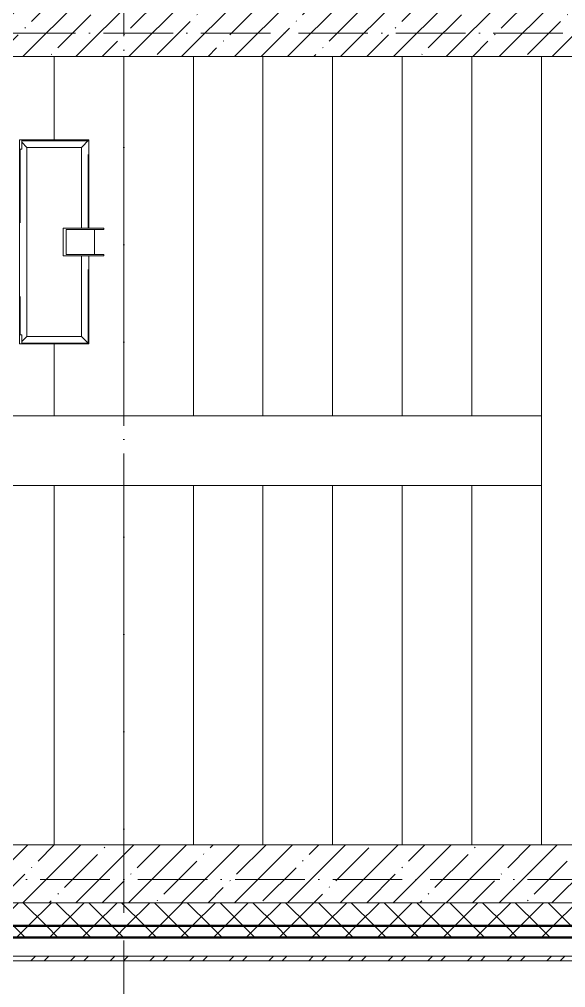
# Model space of a CAD drawing. Header units: millimetres. Extents: x -213536 to 1564669, y -45299 to 942238.
# Drawn here: x 227629 to 229983, y 456731 to 460907 of the extents above; entities that cross this region are included whole.
import ezdxf

# ---------------------------------------------------------------- set-up
doc = ezdxf.new("R2010")
doc.units = ezdxf.units.MM
doc.linetypes.add('50_200_ШТРИХ_1Т_ш5_п1_п1_', pattern=[700, 500, -100, 0, -100])
doc.linetypes.add('Штрих', pattern=[635, 317.5, -317.5])
for name, color, linetype, lineweight in [('A-GENM-____-HDLN', 7, 'Штрих', 9), ('A-GENM-____-OTLN', 7, 'Continuous', 9), ('A-WALL-____-MCUT-1', 7, 'Continuous', 9), ('A-WALL-____-MCUT-2', 7, 'Continuous', 50), ('A-WALL-____-MCUT-3', 7, 'Continuous', 9), ('A-WALL-____-PATT-1', 7, 'Continuous', 9), ('A-WALL-FNSH-MCUT-1', 7, 'Continuous', 9), ('S-GRID-____-OTLN-1', 7, '50_200_ШТРИХ_1Т_ш5_п1_п1_', 9), ('S-STRS-____-OTLN-1', 7, 'Continuous', 9)]:
    doc.layers.add(name, color=color, linetype=linetype, lineweight=lineweight)
pattern_1 = [(45, (142429.06, 459015.94), (-70.71068, 70.71068), []), (135, (142429.06, 459015.94), (-70.71068, -70.71068), [])]
pattern_2 = [(45, (142429.06, 459015.94), (-114.04925, 114.04925), []), (45, (142543.1, 459015.94), (-114.04925, 114.04925), [201.612, -40.322, 3.353, -36.97])]

# ---------------------------------------------------------------- blocks, each defined once
blk = doc.blocks.new('ОМ_Труба_ГОСТ 8639-82 - ОМ_Труба_ГОСТ 8639-82-26350154-АР1_План отверстий 3 этажа в осях 1-64_А-ГГ')
at = {"layer": 'A-GENM-____-OTLN'}
for p, q in [((19689.1, 44821), (19689.1, 44941)), ((19689.1, 44941), (19864.1, 44941)), ((19864.1, 44941), (19864.1, 44935)), ((19864.1, 44935), (19701.2, 44935)), ((19701.2, 44935), (19701.2, 44827)), ((19824, 44935), (19824, 44827)), ((19864.1, 44821), (19689.1, 44821)), ((19701.2, 44827), (19864.1, 44827)), ((19864.1, 44827), (19864.1, 44821))]:
    blk.add_line(p, q, dxfattribs=at)
blk = doc.blocks.new('ОМ_Уголок_ГОСТ 8509-93 - ОМ_Уголок_ГОСТ 8509-93-26349651-АР1_План отверстий 3 этажа в осях 1-64_А-ГГ')
at = {"layer": 'A-GENM-____-HDLN'}
for p, q in [((4, -4), (380, -4)), ((500, -4), (876, -4))]:
    blk.add_line(p, q, dxfattribs=at)
at = {"layer": 'A-GENM-____-OTLN'}
for p, q in [((380, 0), (0, 0)), ((32, -32), (0, 0)), ((32, -32), (380, -32)), ((880, 0), (500, 0)), ((500, -32), (848, -32)), ((880, 0), (848, -32))]:
    blk.add_line(p, q, dxfattribs=at)
blk = doc.blocks.new('ОМ_Уголок_ГОСТ 8509-93 - ОМ_Уголок_ГОСТ 8509-93-V88-АР1_План отверстий 3 этажа в осях 1-64_А-ГГ')
at = {"layer": 'A-GENM-____-HDLN'}
blk.add_line((40, -4), (840, -4), dxfattribs=at)
at = {"layer": 'A-GENM-____-OTLN'}
for p, q in [((32, -32), (10, -10)), ((32, -32), (848, -32)), ((840, 0), (40, 0)), ((870, -10), (848, -32))]:
    blk.add_line(p, q, dxfattribs=at)
blk = doc.blocks.new('ОМ_Уголок_ГОСТ 8509-93 - ОМ_Уголок_ГОСТ 8509-93-19082047-АР1_План отверстий 3 этажа в осях 1-64_А-ГГ')
at = {"layer": 'A-GENM-____-HDLN'}
blk.add_line((10, -4), (296, -4), dxfattribs=at)
at = {"layer": 'A-GENM-____-OTLN'}
for p, q in [((300, 0), (10, 0)), ((32, -32), (10, -10)), ((32, -32), (268, -32)), ((300, 0), (268, -32))]:
    blk.add_line(p, q, dxfattribs=at)
blk = doc.blocks.new('ОМ_Уголок_ГОСТ 8509-93 - ОМ_Уголок_ГОСТ 8509-93-V89-АР1_План отверстий 3 этажа в осях 1-64_А-ГГ')
at = {"layer": 'A-GENM-____-HDLN'}
blk.add_line((4, -4), (290, -4), dxfattribs=at)
at = {"layer": 'A-GENM-____-OTLN'}
for p, q in [((290, 0), (0, 0)), ((32, -32), (0, 0)), ((32, -32), (268, -32)), ((290, -10), (268, -32))]:
    blk.add_line(p, q, dxfattribs=at)
blk = doc.blocks.new('ОМ_Полоса_Трапеция прямоугольная_Прокат_ГОСТ 103-2006 - ОМ_Полоса_Трапеция прямоугольная_Прокат_ГОСТ 103-2006-19082130-АР1_План отверстий 3 этажа в осях 1-64_А-ГГ')
at = {"layer": 'A-GENM-____-OTLN'}
for p, q in [((19500, 45321), (19510, 45321)), ((19500, 45281), (19500, 45321)), ((19510, 45321), (19510, 45281)), ((19510, 45281), (19500, 45281))]:
    blk.add_line(p, q, dxfattribs=at)
blk = doc.blocks.new('ОМ_Полоса_Трапеция прямоугольная_Прокат_ГОСТ 103-2006 - ОМ_Полоса_Трапеция прямоугольная_Прокат_ГОСТ 103-2006-19082170-АР1_План отверстий 3 этажа в осях 1-64_А-ГГ')
at = {"layer": 'A-GENM-____-OTLN'}
for p, q in [((19500, 44481), (19510, 44481)), ((19500, 44441), (19500, 44481)), ((19510, 44481), (19510, 44441)), ((19510, 44441), (19500, 44441))]:
    blk.add_line(p, q, dxfattribs=at)

msp = doc.modelspace()

# ---------------------------------------------------------------- hatches: boundary and pattern name
at = {"layer": 'A-WALL-____-PATT-1'}
h = msp.add_hatch(dxfattribs=at)
h.set_pattern_fill('FP_38', color=256, style=0, pattern_type=2)
h.set_pattern_definition(pattern_2)
h.paths.add_polyline_path([(231429.1, 460747), (231429.1, 460997), (226229.1, 460997), (226229.1, 460747), (230788.6, 460747)], flags=0)
h = msp.add_hatch(dxfattribs=at)
h.set_pattern_fill('FP_38', color=256, style=0, pattern_type=2)
h.set_pattern_definition(pattern_2)
h.paths.add_polyline_path([(231429.1, 457097), (231429.1, 457347), (224829.1, 457347), (224829.1, 457097), (230788.6, 457097)], flags=0)
h = msp.add_hatch(dxfattribs=at)
h.set_pattern_fill('FP_1', color=256, style=0, pattern_type=2)
h.set_pattern_definition(pattern_1)
h.paths.add_polyline_path([(243179.1, 456997), (243679.1, 456997), (243679.1, 457097), (234654.1, 457097), (234654.1, 457091), (234579.1, 457091), (234579.1, 456997), (243160.8, 456997)], flags=0)
h.paths.add_polyline_path([(231672.3, 456997), (232779.1, 456997), (232779.1, 457091), (232704.1, 457091), (232704.1, 457097), (224829.1, 457097), (224829.1, 456997), (231429.1, 456997)], flags=0)
h.paths.add_polyline_path([(223829.1, 456997), (223829.1, 457097), (222704.1, 457097), (222704.1, 457091), (222629.1, 457091), (222629.1, 456997), (223718.7, 456997)], flags=0)
h.paths.add_polyline_path([(220829.1, 456997), (220829.1, 457091), (220754.1, 457091), (220754.1, 457097), (219704.1, 457097), (219704.1, 457091), (219629.1, 457091), (219629.1, 456997), (220183.8, 456997)], flags=0)
h.paths.add_polyline_path([(217829.1, 456997), (217829.1, 457097), (216704.1, 457097), (216704.1, 457091), (216629.1, 457091), (216629.1, 456997), (216704.1, 456997)], flags=0)
h.paths.add_polyline_path([(213429.1, 456997), (214829.1, 456997), (214829.1, 457097), (213504.1, 457097), (213504.1, 457091), (213429.1, 457091)], flags=0)
h.paths.add_polyline_path([(211346.5, 456997), (211629.1, 456997), (211629.1, 457091), (211554.1, 457091), (211554.1, 457097), (210504.1, 457097), (210504.1, 457091), (210429.1, 457091), (210429.1, 456997), (210462.8, 456997)], flags=0)
h.paths.add_polyline_path([(208629.1, 456997), (208629.1, 457097), (207504.1, 457097), (207504.1, 457091), (207429.1, 457091), (207429.1, 456997), (207504.1, 456997)], flags=0)
h.paths.add_polyline_path([(205279.1, 456997), (205629.1, 456997), (205629.1, 457091), (205554.1, 457091), (205554.1, 457097), (204504.1, 457097), (204504.1, 457091), (204429.1, 457091), (204429.1, 456997), (205160.4, 456997)], flags=0)
h.paths.add_polyline_path([(202629.1, 456997), (202629.1, 457091), (202554.1, 457091), (202554.1, 457097), (201504.1, 457097), (201504.1, 457091), (201429.1, 457091), (201429.1, 456997), (202509.2, 456997)], flags=0)
h.paths.add_polyline_path([(199629.1, 456997), (199629.1, 457091), (199554.1, 457091), (199554.1, 457097), (198504.1, 457097), (198504.1, 457091), (198429.1, 457091), (198429.1, 456997), (198974.2, 456997)], flags=0)
h.paths.add_polyline_path([(195439.3, 456997), (196629.1, 456997), (196629.1, 457091), (196554.1, 457091), (196554.1, 457097), (195504.1, 457097), (195504.1, 457091), (195429.1, 457091), (195429.1, 456997), (195435.1, 456997)], flags=0)
h.paths.add_polyline_path([(192429.1, 456997), (193629.1, 456997), (193629.1, 457091), (193554.1, 457091), (193554.1, 457097), (192504.1, 457097), (192504.1, 457091), (192429.1, 457091)], flags=0)
h.paths.add_polyline_path([(187485.7, 456997), (187629.1, 456997), (187629.1, 457091), (187554.1, 457091), (187554.1, 457097), (186504.1, 457097), (186504.1, 457091), (186429.1, 457091), (186429.1, 456997), (187279.1, 456997)], flags=0)
h.paths.add_polyline_path([(184629.1, 456997), (184629.1, 457091), (184554.1, 457091), (184554.1, 457097), (183504.1, 457097), (183504.1, 457091), (183429.1, 457091), (183429.1, 456997), (184623.1, 456997)], flags=0)
h.paths.add_polyline_path([(181299.6, 456997), (181629.1, 456997), (181629.1, 457091), (181554.1, 457091.6), (181554.1, 457097), (180229.1, 457097), (180229.1, 456997)], flags=0)
h.paths.add_polyline_path([(177764.7, 456997), (178429.1, 456997), (178429.1, 457091), (178354.1, 457091), (178354.1, 457097), (177229.1, 457097), (177229.1, 456997)], flags=0)
h.paths.add_polyline_path([(175429.1, 456997), (175429.1, 457091), (175354.1, 457091), (175354.1, 457097), (174304.1, 457097), (174304.1, 457091), (174229.1, 457091), (174229.7, 456997), (175423.1, 456997)], flags=0)
h.paths.add_polyline_path([(172429.1, 456997), (172429.1, 457091), (172354.1, 457091), (172354.1, 457097), (171229.1, 457097), (171229.1, 456997), (171578.5, 456997)], flags=0)
h.paths.add_polyline_path([(169429.1, 456997), (169429.1, 457091), (169354.1, 457091), (169354.1, 457097), (168229.1, 457097), (168229.1, 456997), (168927.3, 456997)], flags=0)
h.paths.add_polyline_path([(166429.1, 456997), (166429.1, 457091), (166354.1, 457091), (166354.1, 457097), (165304.1, 457097), (165304.1, 457091), (165229.1, 457091), (165229.1, 456997), (165392.4, 456997)], flags=0)
h.paths.add_polyline_path([(156555.1, 456997), (157429.1, 456997), (157429.1, 457091), (157354.1, 457091), (157354.1, 457097), (156304.1, 457097), (156304.1, 457091), (156229.1, 457091), (156229.1, 456997)], flags=0)
h.paths.add_polyline_path([(154787.6, 456997), (155229.1, 456997), (155229.1, 457091), (155154.1, 457091), (155154.1, 457097), (149904.1, 457097), (149904.1, 457091), (149829.1, 457091), (149829.1, 456997), (153329.1, 456997)], flags=0)
h.paths.add_polyline_path([(147717.8, 456997), (148829.1, 456997), (148829.1, 457091), (148754.1, 457091), (148754.1, 457097), (139979.1, 457097), (139979.1, 456997), (145950.3, 456997)], flags=0)
h = msp.add_hatch(dxfattribs=at)
h.set_pattern_fill('FP_1', color=256, style=0, pattern_type=2)
h.set_pattern_definition(pattern_1)
h.paths.add_polyline_path([(243679.1, 456947), (243779.1, 456947), (243779.1, 456997), (234579.1, 456997), (234579.1, 456947), (243160.8, 456947)], flags=0)
h.paths.add_polyline_path([(231672.3, 456947), (232779.1, 456947), (232779.1, 456997), (224829.1, 456997), (224829.1, 456947), (230788.6, 456947)], flags=0)
h.paths.add_polyline_path([(223718.7, 456947), (223829.1, 456947), (223829.1, 456997), (222629.1, 456997), (222629.1, 456947), (222835, 456947)], flags=0)
h.paths.add_polyline_path([(219629.1, 456947), (220829.1, 456947), (220829.1, 456997), (219629.1, 456997)], flags=0)
h.paths.add_polyline_path([(216648.9, 456947), (217829.1, 456947), (217829.1, 456997), (216629.1, 456997), (216629.1, 456947)], flags=0)
h.paths.add_polyline_path([(214829.1, 456947), (214829.1, 456997), (213429.1, 456997), (213429.1, 456947), (213997.7, 456947)], flags=0)
h.paths.add_polyline_path([(211629.1, 456947), (211629.1, 456997), (210429.1, 456997), (210429.1, 456947), (211346.5, 456947)], flags=0)
h.paths.add_polyline_path([(208629.1, 456947), (208629.1, 456997), (207429.1, 456997), (207429.1, 456947)], flags=0)
h.paths.add_polyline_path([(205629.1, 456947), (205629.1, 456997), (204429.1, 456997), (204429.1, 456947), (205160.4, 456947)], flags=0)
h.paths.add_polyline_path([(201429.1, 456947), (202629.1, 456947), (202629.1, 456997), (201429.1, 456997)], flags=0)
h.paths.add_polyline_path([(198429.1, 456947), (199629.1, 456947), (199629.1, 456997), (198429.1, 456997)], flags=0)
h.paths.add_polyline_path([(195439.3, 456947), (196629.1, 456947), (196629.1, 456997), (195429.1, 456997), (195429.1, 456947)], flags=0)
h.paths.add_polyline_path([(193629.1, 456947), (193629.1, 456997), (192429.1, 456997), (192429.1, 456947), (192788.1, 456947)], flags=0)
h.paths.add_polyline_path([(187485.7, 456947), (187629.1, 456947), (187629.1, 456997), (186429.1, 456997), (186429.1, 456947), (186602, 456947)], flags=0)
h.paths.add_polyline_path([(184629.1, 456947), (184629.1, 456997), (183429.1, 456997), (183429.1, 456947), (183950.8, 456947)], flags=0)
h.paths.add_polyline_path([(181299.6, 456947), (181629.1, 456947), (181629.1, 456997), (180229.1, 456997), (180229.1, 456947)], flags=0)
h.paths.add_polyline_path([(178429.1, 456947), (178429.1, 456997), (177229.1, 456997), (177229.1, 456947), (177764.7, 456947)], flags=0)
h.paths.add_polyline_path([(175429.1, 456947), (175429.1, 456997), (174229.1, 456997), (174229.7, 456947)], flags=0)
h.paths.add_polyline_path([(172429.1, 456947), (172429.1, 456997), (171229.1, 456997), (171229.1, 456947), (171578.5, 456947)], flags=0)
h.paths.add_polyline_path([(169429.1, 456947), (169429.1, 456997), (168229.1, 456997), (168229.1, 456947), (168927.3, 456947)], flags=0)
h.paths.add_polyline_path([(165392.4, 456947), (166429.1, 456947), (166429.1, 456997), (165229.1, 456997), (165229.1, 456947)], flags=0)
h.paths.add_polyline_path([(156229.1, 456947), (157429.1, 456947), (157429.1, 456997), (156229.1, 456997)], flags=0)
h.paths.add_polyline_path([(155229.1, 456947), (155229.1, 456997), (149829.1, 456997), (149829.1, 456947), (154787.6, 456947)], flags=0)
h.paths.add_polyline_path([(148601.5, 456947), (148829.1, 456947), (148829.1, 456997), (139879.1, 456997), (139879.1, 456947), (147717.8, 456947)], flags=0)
h = msp.add_hatch(dxfattribs=at)
h.set_pattern_fill('FP_3', color=256, style=0, pattern_type=2)
h.set_pattern_definition([(45, (142429.06, 459015.94), (-85.53659, 85.53659), []), (45, (142486.08, 459015.94), (-85.53659, 85.53659), [])])
h.paths.add_polyline_path([(243909.1, 456847), (243909.1, 456867), (234579.1, 456867), (234579.1, 456847), (243160.8, 456847)], flags=0)
h.paths.add_polyline_path([(231672.3, 456847), (232779.1, 456847), (232779.1, 456867), (224829.1, 456867), (224829.1, 456847), (230788.6, 456847)], flags=0)
h.paths.add_polyline_path([(222835, 456847), (223829.1, 456847), (223829.1, 456867), (222629.1, 456867), (222629.1, 456847)], flags=0)
h.paths.add_polyline_path([(220829.1, 456847), (220829.1, 456867), (219630.1, 456867), (219630.1, 456847), (220183.8, 456847)], flags=0)
h.paths.add_polyline_path([(216648.9, 456847), (217829.1, 456847), (217829.1, 456867), (216629.1, 456867), (216629.1, 456847)], flags=0)
h.paths.add_polyline_path([(214314.1, 456847), (214829.1, 456847), (214829.1, 456867), (214314.1, 456867)], flags=0)

# ---------------------------------------------------------------- linework, layer by layer
at = {"layer": 'A-WALL-____-MCUT-1'}
for p, q in [((225979.1, 460747), (231429.1, 460747)), ((231429.1, 457347), (224829.1, 457347)), ((231429.1, 457097), (224829.1, 457097))]:
    msp.add_line(p, q, dxfattribs=at)
at = {"layer": 'A-WALL-____-MCUT-2'}
for p, q in [((224829.1, 456997), (232779.1, 456997)), ((224829.1, 456947), (232779.1, 456947))]:
    msp.add_line(p, q, dxfattribs=at)
at = {"layer": 'A-WALL-____-MCUT-3'}
msp.add_line((224829.1, 456867), (232779.1, 456867), dxfattribs=at)
at = {"layer": 'A-WALL-FNSH-MCUT-1'}
for p, q in [((232779.1, 456867), (224829.1, 456867)), ((224829.1, 456847), (232779.1, 456847))]:
    msp.add_line(p, q, dxfattribs=at)
at = {"layer": 'S-GRID-____-OTLN-1', "color": 251, "ltscale": 0.6, "true_color": 0x636466}
for p, q in [((228079.1, 454533.3), (228079.1, 465551)), ((246355.5, 460847), (137760.3, 460847)), ((246503.5, 457197), (137760.3, 457197))]:
    msp.add_line(p, q, dxfattribs=at)
at = {"layer": 'S-STRS-____-OTLN-1'}
for p, q in [((227779.1, 460747), (227779.1, 460387)), ((227779.1, 460747), (227779.1, 460387)), ((228079.1, 460747), (228079.1, 459197)), ((228079.1, 460747), (228079.1, 459197)), ((228379.1, 460747), (228379.1, 459197)), ((228379.1, 460747), (228379.1, 459197)), ((228679.1, 460747), (228679.1, 459197)), ((228679.1, 460747), (228679.1, 459197)), ((228979.1, 460747), (228979.1, 459197)), ((228979.1, 460747), (228979.1, 459197)), ((229279.1, 460747), (229279.1, 459197)), ((229279.1, 460747), (229279.1, 459197)), ((229579.1, 460747), (229579.1, 459197)), ((229579.1, 460747), (229579.1, 459197)), ((229879.1, 460747), (229879.1, 459197)), ((229879.1, 460747), (229879.1, 459197)), ((227779.1, 459507), (227779.1, 459197)), ((227779.1, 459507), (227779.1, 459197)), ((227479.1, 459197), (227779.1, 459197)), ((227779.1, 459197), (228079.1, 459197)), ((228079.1, 459197), (228379.1, 459197)), ((228379.1, 459197), (228679.1, 459197)), ((228679.1, 459197), (228979.1, 459197)), ((228979.1, 459197), (229279.1, 459197)), ((229279.1, 459197), (229579.1, 459197)), ((229579.1, 459197), (229879.1, 459197)), ((229879.1, 459197), (229879.1, 458897)), ((227779.1, 458897), (227479.1, 458897)), ((228079.1, 458897), (227779.1, 458897)), ((227779.1, 457347), (227779.1, 458897)), ((227779.1, 457347), (227779.1, 458897)), ((228379.1, 458897), (228079.1, 458897)), ((228079.1, 457347), (228079.1, 458897)), ((228079.1, 457347), (228079.1, 458897)), ((228679.1, 458897), (228379.1, 458897)), ((228379.1, 457347), (228379.1, 458897)), ((228379.1, 457347), (228379.1, 458897)), ((228979.1, 458897), (228679.1, 458897)), ((228679.1, 457347), (228679.1, 458897)), ((228679.1, 457347), (228679.1, 458897)), ((229279.1, 458897), (228979.1, 458897)), ((228979.1, 457347), (228979.1, 458897)), ((228979.1, 457347), (228979.1, 458897)), ((229579.1, 458897), (229279.1, 458897)), ((229279.1, 457347), (229279.1, 458897)), ((229279.1, 457347), (229279.1, 458897)), ((229879.1, 458897), (229579.1, 458897)), ((229579.1, 457347), (229579.1, 458897)), ((229579.1, 457347), (229579.1, 458897)), ((229879.1, 457347), (229879.1, 458897)), ((229879.1, 457347), (229879.1, 458897))]:
    msp.add_line(p, q, dxfattribs=at)

# ---------------------------------------------------------------- block references
at = {"layer": 'A-GENM-____-OTLN'}
for name in ['ОМ_Полоса_Трапеция прямоугольная_Прокат_ГОСТ 103-2006 - ОМ_Полоса_Трапеция прямоугольная_Прокат_ГОСТ 103-2006-19082130-АР1_План отверстий 3 этажа в осях 1-64_А-ГГ', 'ОМ_Труба_ГОСТ 8639-82 - ОМ_Труба_ГОСТ 8639-82-26350154-АР1_План отверстий 3 этажа в осях 1-64_А-ГГ', 'ОМ_Полоса_Трапеция прямоугольная_Прокат_ГОСТ 103-2006 - ОМ_Полоса_Трапеция прямоугольная_Прокат_ГОСТ 103-2006-19082170-АР1_План отверстий 3 этажа в осях 1-64_А-ГГ']:
    msp.add_blockref(name, (208129.1, 415065.9), dxfattribs=at)
at = {"layer": 'A-GENM-____-OTLN', "extrusion": (0, 0, -1)}
msp.add_blockref('ОМ_Уголок_ГОСТ 8509-93 - ОМ_Уголок_ГОСТ 8509-93-V89-АР1_План отверстий 3 этажа в осях 1-64_А-ГГ', (-227929.1, 460387), dxfattribs=at)
for name, p, rotation in [('ОМ_Уголок_ГОСТ 8509-93 - ОМ_Уголок_ГОСТ 8509-93-26349651-АР1_План отверстий 3 этажа в осях 1-64_А-ГГ', (-227929.1, 459507), 89.99999999999908), ('ОМ_Уголок_ГОСТ 8509-93 - ОМ_Уголок_ГОСТ 8509-93-V88-АР1_План отверстий 3 этажа в осях 1-64_А-ГГ', (-227629.1, 460387), 269.9999999999989), ('ОМ_Уголок_ГОСТ 8509-93 - ОМ_Уголок_ГОСТ 8509-93-19082047-АР1_План отверстий 3 этажа в осях 1-64_А-ГГ', (-227629.1, 459507), 180)]:
    msp.add_blockref(name, p, dxfattribs=dict(at, rotation=rotation))

doc.saveas('drawing.dxf')
